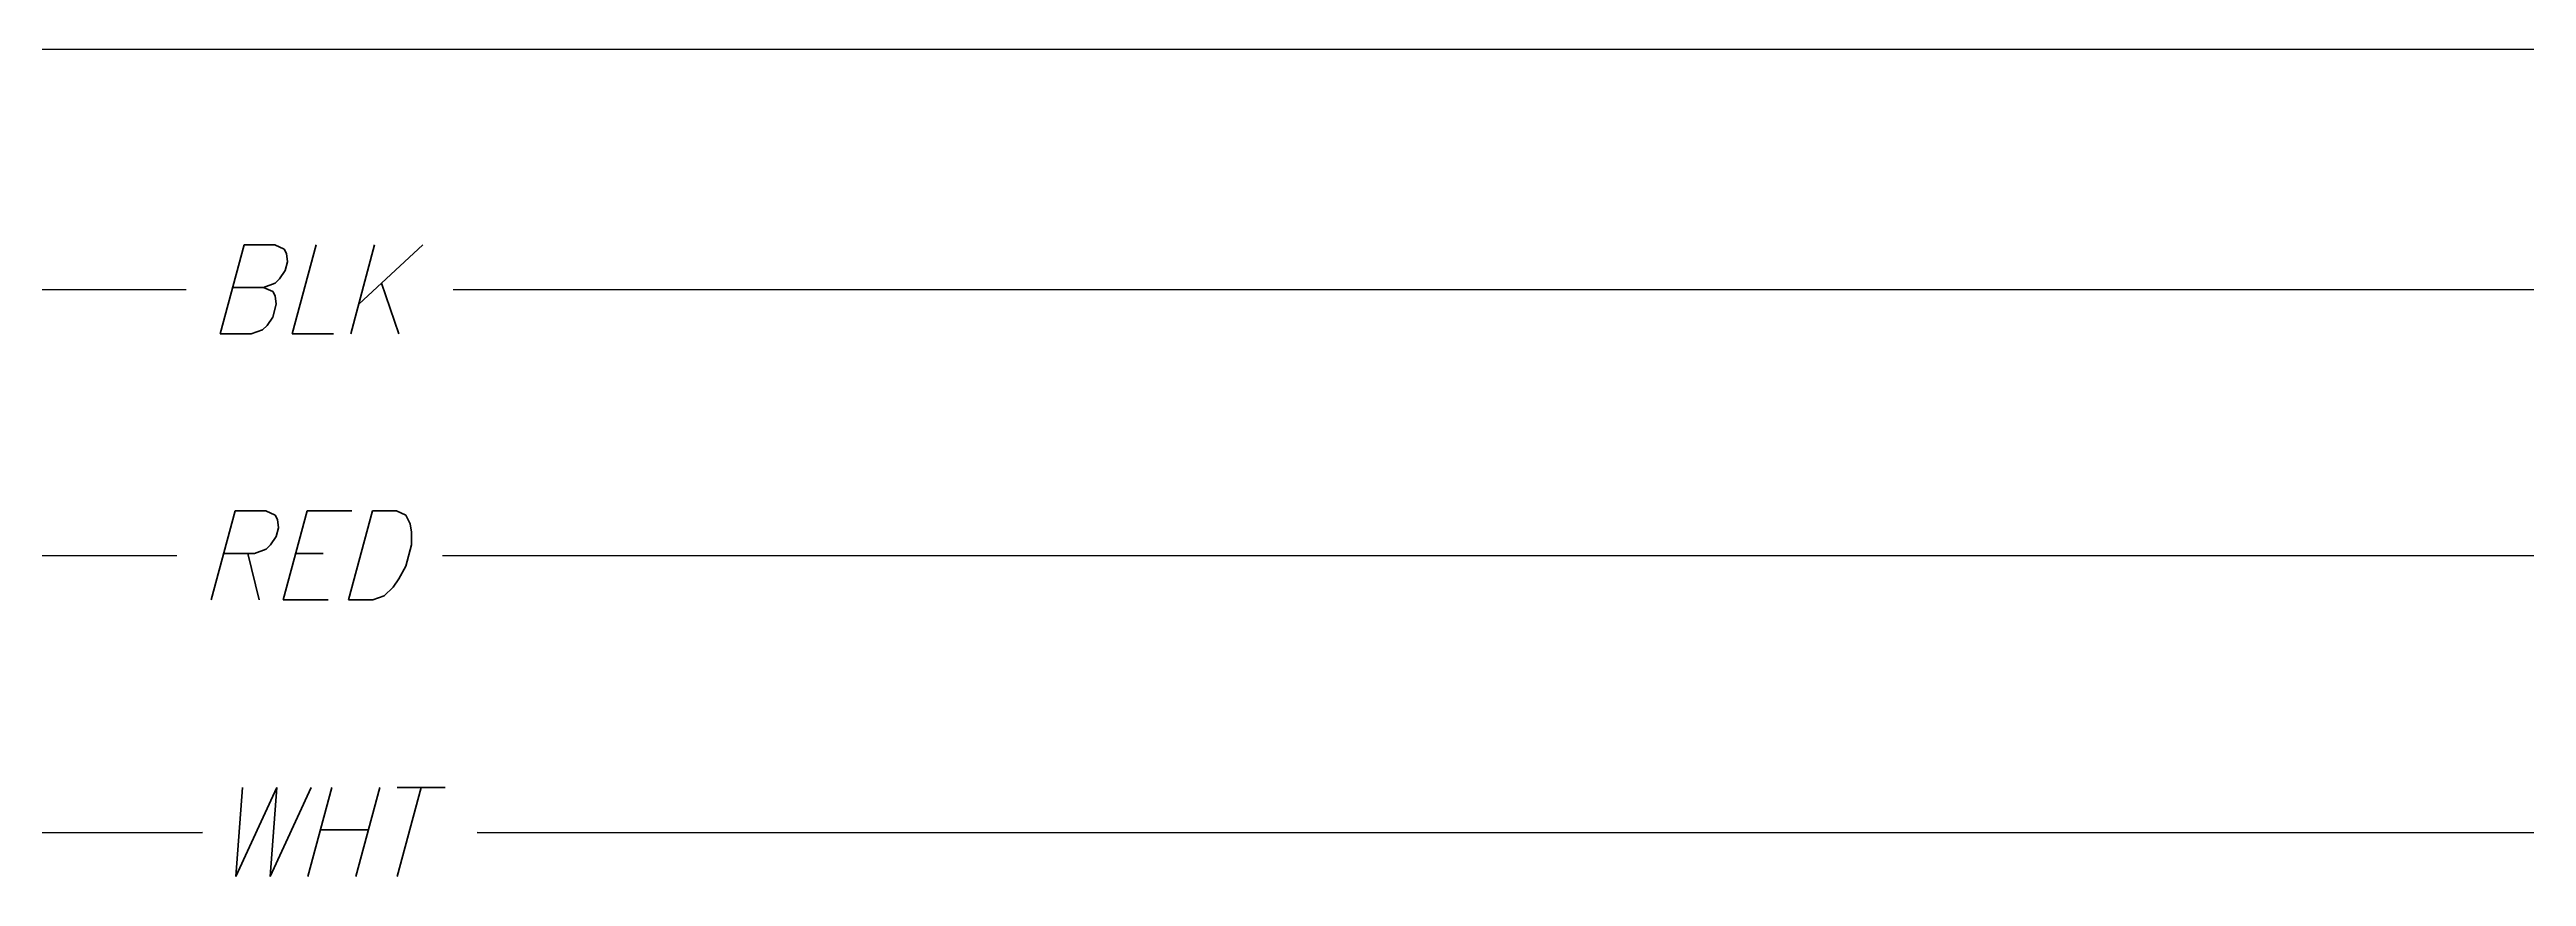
# Model space of a CAD drawing. Header units: inches. Extents: x 15 to 148, y 10 to 111.
# Drawn here: x 131.947 to 135.422, y 109.598 to 110.759 of the extents above; entities that cross this region are included whole.
import ezdxf
from ezdxf.enums import TextEntityAlignment as Align

# ---------------------------------------------------------------- set-up
doc = ezdxf.new("R2010")
doc.units = ezdxf.units.IN
doc.header["$MEASUREMENT"] = 0
for name, color, linetype in [('BLK_12AWG', 7, 'Continuous'), ('MISC', 250, 'Continuous'), ('SYMS', 7, 'Continuous')]:
    doc.layers.add(name, color=color, linetype=linetype)
doc.styles.add('WD', font='romans.shx')

# ---------------------------------------------------------------- blocks, each defined once
blk = doc.blocks.new('HT0_LGENERIC')
at = {"style": 'WD', "oblique": 15, "width": 0.9}
blk.add_attdef('COLOR', text='', height=0.125, dxfattribs=at).set_placement((0, 0), align=Align.MIDDLE_CENTER)
at = {"color": 7, "style": 'WD'}
for tag, p in [('X4_TINY_DOT_DONT_REMOVE', (-0.125, 0)), ('X1_TINY_DOT_DONT_REMOVE', (0.125, 0))]:
    blk.add_attdef(tag, p, '', height=0.0001, dxfattribs=at)
at = {"style": 'WD', "flags": 1}
for tag, p in [('X4TERM01', (-0.125, 0)), ('X1TERM01', (0.125, 0))]:
    blk.add_attdef(tag, p, '', height=0.01, dxfattribs=at)

msp = doc.modelspace()

# ---------------------------------------------------------------- linework, layer by layer
at = {"color": 7, "linetype": 'Continuous'}
msp.add_line((147.6602, 110.7588), (126.9102, 110.7588), dxfattribs=at)
at = {"layer": 'BLK_12AWG'}
for p, q in [((127.9305, 110.4219), (132.1386, 110.4219)), ((132.5131, 110.4219), (146.5435, 110.4219)), ((127.9575, 110.0484), (132.1254, 110.0484)), ((132.498, 110.0484), (146.5435, 110.0484)), ((127.9343, 109.6595), (132.1612, 109.6595)), ((132.5465, 109.6595), (146.5506, 109.6595))]:
    msp.add_line(p, q, dxfattribs=at)

# ---------------------------------------------------------------- block references
at = {"layer": 'SYMS'}
ref = msp.add_blockref('HT0_LGENERIC', (132.3091, 110.4219), dxfattribs=at)
ref.add_attrib('X1_TINY_DOT_DONT_REMOVE', '.', (132.5131, 110.4219), dxfattribs={"layer": 'MISC', "color": 7, "height": 0.0001, "style": 'WD'})
ref.add_attrib('X4_TINY_DOT_DONT_REMOVE', '.', (132.1386, 110.4219), dxfattribs={"layer": 'MISC', "color": 7, "height": 0.0001, "style": 'WD'})
ref.add_attrib('COLOR', 'BLK', dxfattribs={"layer": 'MISC', "height": 0.125, "style": 'WD', "oblique": 15, "width": 0.9}).set_placement((132.3091, 110.4219), align=Align.MIDDLE_CENTER)
ref = msp.add_blockref('HT0_LGENERIC', (132.3013, 110.0484), dxfattribs=at)
ref.add_attrib('X1_TINY_DOT_DONT_REMOVE', '.', (132.498, 110.0484), dxfattribs={"layer": 'MISC', "color": 7, "height": 0.0001, "style": 'WD'})
ref.add_attrib('X4_TINY_DOT_DONT_REMOVE', '.', (132.1254, 110.0484), dxfattribs={"layer": 'MISC', "color": 7, "height": 0.0001, "style": 'WD'})
ref.add_attrib('COLOR', 'RED', dxfattribs={"layer": 'MISC', "height": 0.125, "style": 'WD', "oblique": 15, "width": 0.9}).set_placement((132.3013, 110.0484), align=Align.MIDDLE_CENTER)
ref = msp.add_blockref('HT0_LGENERIC', (132.3237, 109.6602), dxfattribs=at)
ref.add_attrib('X1_TINY_DOT_DONT_REMOVE', '.', (132.5465, 109.6602), dxfattribs={"layer": 'MISC', "color": 7, "height": 0.0001, "style": 'WD'})
ref.add_attrib('X4_TINY_DOT_DONT_REMOVE', '.', (132.1612, 109.6602), dxfattribs={"layer": 'MISC', "color": 7, "height": 0.0001, "style": 'WD'})
ref.add_attrib('COLOR', 'WHT', dxfattribs={"layer": 'MISC', "height": 0.125, "style": 'WD', "oblique": 15, "width": 0.9}).set_placement((132.3237, 109.6602), align=Align.MIDDLE_CENTER)

doc.saveas('drawing.dxf')
